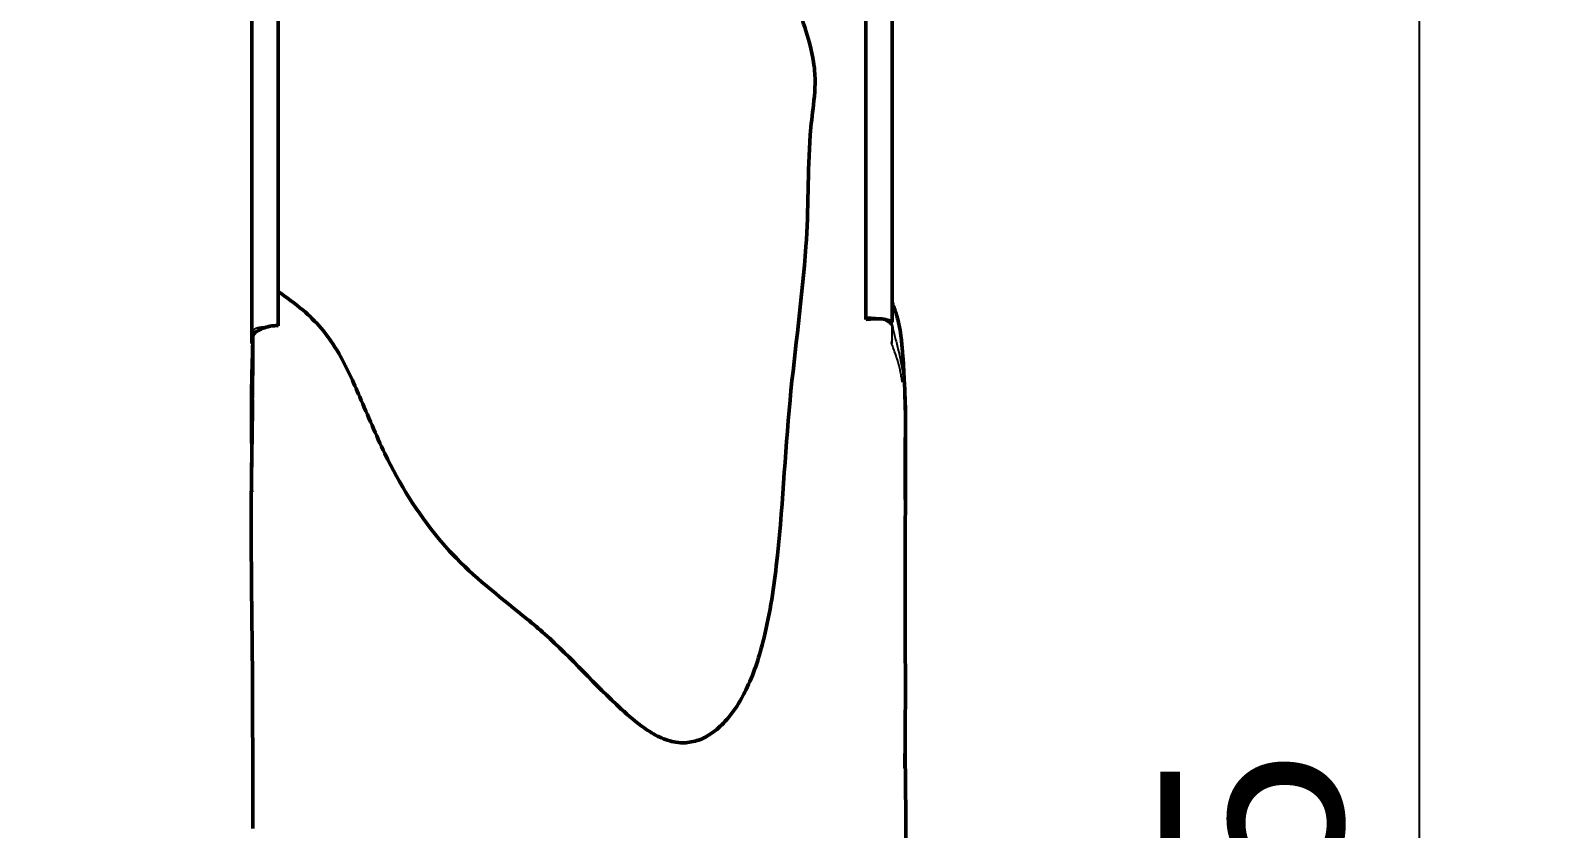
# Model space of a CAD drawing. Header units: millimetres. Extents: x 0 to 420, y 0 to 297.
# Drawn here: x 143.15 to 172.33, y 97.19 to 112.46 of the extents above; entities that cross this region are included whole.
import ezdxf

# ---------------------------------------------------------------- set-up
doc = ezdxf.new("R2010")
doc.units = ezdxf.units.MM
doc.header["$LTSCALE"] = 0.75
doc.linetypes.add('HIDDEN2', pattern=[4.7625, 3.175, -1.5875])
for name, color, linetype, lineweight in [('FD_Dimensions', 7, 'Continuous', 25), ('Hidden', 7, 'HIDDEN2', 25), ('Visible', 7, 'Continuous', 50)]:
    doc.layers.add(name, color=color, linetype=linetype, lineweight=lineweight)
doc.styles.get("Standard").update_dxf_attribs({"font": 'arial.ttf'})
doc.dimstyles.new('Dim-ISO-25', dxfattribs={"dimtxt": 3.5, "dimasz": 3.5, "dimexe": 2.1, "dimexo": 2.1, "dimgap": 1.4, "dimtad": 1, "dimzin": 12, "dimdsep": 46, "dimtxsty": 'Standard', "dimcen": 0, "dimazin": 3, "dimtp": 0.1, "dimtm": 0.1, "dimtfac": 0.714286, "dimtmove": 0, "dimatfit": 3, "dimfxl": 1, "dimtzin": 12, "dimarcsym": 0})

# ---------------------------------------------------------------- blocks, each defined once
blk = doc.blocks.new('*D55')
at = {"layer": 'Defpoints', "color": 0, "transparency": 16777216}
for p in [(153.220741, 172.71875), (191.105555, 172.71875), (153.220741, 65.21875)]:
    blk.add_point(p, dxfattribs=at)
at = {"layer": 'FD_Dimensions', "color": 0, "lineweight": -2, "transparency": 16777216}
for p, q in [((155.320741, 172.71875), (193.205555, 172.71875)), ((191.105555, 68.71875), (191.105555, 169.21875)), ((155.320741, 65.21875), (193.205555, 65.21875))]:
    blk.add_line(p, q, dxfattribs=at)
at = {"layer": 'FD_Dimensions', "color": 0, "transparency": 16777216}
for points in [[(190.522222, 169.21875), (191.688889, 169.21875), (191.105555, 172.71875)], [(190.522222, 68.71875), (191.688889, 68.71875), (191.105555, 65.21875)]]:
    blk.add_solid(points, dxfattribs=at)
at = {"layer": 'FD_Dimensions', "color": 0, "transparency": 16777216, "insert": (187.917356, 118.96875), "char_height": 3.5, "attachment_point": 5, "rotation": 90}
blk.add_mtext('430', dxfattribs=at)
blk = doc.blocks.new('*D57')
at = {"layer": 'Defpoints', "color": 0, "transparency": 16777216}
for p in [(122.495179, 171.46875), (150.385804, 171.46875), (152.550868, 65.21875)]:
    blk.add_point(p, dxfattribs=at)
at = {"layer": 'FD_Dimensions', "color": 0, "lineweight": -2, "transparency": 16777216}
for p, q in [((148.285804, 171.46875), (120.395179, 171.46875)), ((122.495179, 68.71875), (122.495179, 167.96875)), ((150.450868, 65.21875), (120.395179, 65.21875))]:
    blk.add_line(p, q, dxfattribs=at)
at = {"layer": 'FD_Dimensions', "color": 0, "transparency": 16777216}
for points in [[(121.911846, 167.96875), (123.078513, 167.96875), (122.495179, 171.46875)], [(121.911846, 68.71875), (123.078513, 68.71875), (122.495179, 65.21875)]]:
    blk.add_solid(points, dxfattribs=at)
at = {"layer": 'FD_Dimensions', "color": 0, "transparency": 16777216, "insert": (119.308174, 118.34375), "char_height": 3.5, "attachment_point": 5, "rotation": 90}
blk.add_mtext('425', dxfattribs=at)
blk = doc.blocks.new('*D58')
at = {"layer": 'Defpoints', "color": 0, "transparency": 16777216}
for p in [(155.385804, 162.71875), (180.815492, 162.71875), (153.220741, 65.21875)]:
    blk.add_point(p, dxfattribs=at)
at = {"layer": 'FD_Dimensions', "color": 0, "lineweight": -2, "transparency": 16777216}
for p, q in [((157.485804, 162.71875), (182.915492, 162.71875)), ((180.815492, 68.71875), (180.815492, 159.21875)), ((155.320741, 65.21875), (182.915492, 65.21875))]:
    blk.add_line(p, q, dxfattribs=at)
at = {"layer": 'FD_Dimensions', "color": 0, "transparency": 16777216}
for points in [[(180.232159, 159.21875), (181.398825, 159.21875), (180.815492, 162.71875)], [(180.232159, 68.71875), (181.398825, 68.71875), (180.815492, 65.21875)]]:
    blk.add_solid(points, dxfattribs=at)
at = {"layer": 'FD_Dimensions', "color": 0, "transparency": 16777216, "insert": (177.627293, 113.96875), "char_height": 3.5, "attachment_point": 5, "rotation": 90}
blk.add_mtext('390', dxfattribs=at)
blk = doc.blocks.new('*D60')
at = {"layer": 'Defpoints', "color": 0, "transparency": 16777216}
for p in [(159.885804, 123.96875), (169.729554, 123.96875), (153.220741, 65.21875)]:
    blk.add_point(p, dxfattribs=at)
at = {"layer": 'FD_Dimensions', "color": 0, "lineweight": -2, "transparency": 16777216}
for p, q in [((161.985804, 123.96875), (171.829554, 123.96875)), ((169.729554, 68.71875), (169.729554, 120.46875)), ((155.320741, 65.21875), (171.829554, 65.21875))]:
    blk.add_line(p, q, dxfattribs=at)
at = {"layer": 'FD_Dimensions', "color": 0, "transparency": 16777216}
for points in [[(169.146221, 120.46875), (170.312888, 120.46875), (169.729554, 123.96875)], [(169.146221, 68.71875), (170.312888, 68.71875), (169.729554, 65.21875)]]:
    blk.add_solid(points, dxfattribs=at)
at = {"layer": 'FD_Dimensions', "color": 0, "transparency": 16777216, "insert": (166.541355, 94.59375), "char_height": 3.5, "attachment_point": 5, "rotation": 90}
blk.add_mtext('235', dxfattribs=at)
blk = doc.blocks.new('*D62')
at = {"layer": 'Defpoints', "color": 0, "transparency": 16777216}
for p in [(137.435933, 113.96875), (148.920308, 113.96875), (152.550868, 65.21875)]:
    blk.add_point(p, dxfattribs=at)
at = {"layer": 'FD_Dimensions', "color": 0, "lineweight": -2, "transparency": 16777216}
for p, q in [((146.820308, 113.96875), (135.335933, 113.96875)), ((137.435933, 68.71875), (137.435933, 110.46875)), ((150.450868, 65.21875), (135.335933, 65.21875))]:
    blk.add_line(p, q, dxfattribs=at)
at = {"layer": 'FD_Dimensions', "color": 0, "transparency": 16777216}
for points in [[(136.852599, 110.46875), (138.019266, 110.46875), (137.435933, 113.96875)], [(136.852599, 68.71875), (138.019266, 68.71875), (137.435933, 65.21875)]]:
    blk.add_solid(points, dxfattribs=at)
at = {"layer": 'FD_Dimensions', "color": 0, "transparency": 16777216, "insert": (134.248927, 89.59375), "char_height": 3.5, "attachment_point": 5, "rotation": 90}
blk.add_mtext('195', dxfattribs=at)

msp = doc.modelspace()

# ---------------------------------------------------------------- linework, layer by layer
at = {"layer": 'Hidden', "extrusion": (-1e-16, -1, 0)}
msp.add_line((147.4148, 106.4688), (147.3989, 106.4688), dxfattribs=at)
at = {"layer": 'Hidden'}
for points, knots in [([(147.7407, 106.8006), (147.7555, 106.802), (147.7684, 106.8034), (147.7923, 106.8062), (147.803, 106.8074), (147.8196, 106.8085), (147.8261, 106.8088), (147.84, 106.8086), (147.8474, 106.8082), (147.8644, 106.8064), (147.8741, 106.8049), (147.8858, 106.8028)], [-0.097625204, -0.097625204, -0.097625204, -0.097625204, -0.074985621, -0.074985621, -0.050203586, -0.050203586, -0.034725472, -0.034725472, -0.017943115, -0.017943115, 0, 0, 0, 0]), ([(159.1358, 106.9709), (159.1602, 106.9722), (159.1849, 106.9727), (159.2337, 106.9721), (159.2574, 106.9711), (159.3204, 106.966), (159.3568, 106.9605), (159.4357, 106.943), (159.4718, 106.9299), (159.5617, 106.8864), (159.6076, 106.8441), (159.6358, 106.7896)], [-0.63726743, -0.63726743, -0.63726743, -0.63726743, -0.58034917, -0.58034917, -0.52502622, -0.52502622, -0.42945736, -0.42945736, -0.2926512, -0.2926512, 0, 0, 0, 0]), ([(159.6358, 106.469), (159.6358, 106.5263), (159.6358, 106.6673), (159.6358, 106.8263), (159.6358, 106.8527), (159.6358, 106.879)], [-0.72722824, -0.72722824, -0.72722824, -0.72722824, -0.62747654, -0.62747654, -0.60812124, -0.60812124, -0.60812124, -0.60812124]), ([(159.6358, 106.8359), (159.6621, 106.6968), (159.7002, 106.5611), (159.78, 106.24), (159.8182, 106.0632), (159.8438, 105.8753)], [0, 0, 0, 0, 0.23927482, 0.23927482, 0.48679008, 0.48679008, 0.48679008, 0.48679008]), ([(147.3916, 106.149), (147.3926, 106.1805), (147.3937, 106.2126), (147.3985, 106.3464), (147.403, 106.4504), (147.4099, 106.5991), (147.4121, 106.6443), (147.4142, 106.6894)], [2.81114981, 2.81114981, 2.81114981, 2.81114981, 2.85061545, 2.85061545, 2.975178, 2.975178, 3.02944154, 3.02944154, 3.02944154, 3.02944154]), ([(147.4039, 106.6003), (147.4017, 106.5549), (147.4183, 106.5005), (147.4156, 106.4576), (147.4112, 106.4704), (147.4127, 106.554), (147.4119, 106.6095), (147.4148, 106.7096), (147.4187, 106.7294), (147.4394, 106.7526), (147.4492, 106.7594), (147.4725, 106.7692), (147.4878, 106.7742), (147.5412, 106.7842), (147.5734, 106.7878), (147.6542, 106.7947), (147.7032, 106.7972), (147.7407, 106.8006)], [-1.1794929, -1.1794929, -1.1794929, -1.1794929, -0.8240896, -0.8240896, -0.4926737, -0.4926737, -0.2432837, -0.2432837, -0.1591095, -0.1591095, -0.1150031, -0.1150031, -0.082418, -0.082418, -0.0483336, -0.0483336, 0, 0, 0, 0]), ([(159.6358, 106.5473), (159.6316, 106.5352), (159.628, 106.5247), (159.6231, 106.507), (159.6215, 106.4997), (159.6203, 106.4905), (159.6202, 106.4877), (159.6204, 106.4832), (159.6206, 106.4813), (159.6217, 106.4776), (159.6225, 106.4759), (159.6262, 106.4714), (159.6301, 106.4696), (159.6358, 106.469)], [-0.53100019, -0.53100019, -0.53100019, -0.53100019, -0.40206659, -0.40206659, -0.285472, -0.285472, -0.22713989, -0.22713989, -0.17912909, -0.17912909, -0.12096526, -0.12096526, 0, 0, 0, 0]), ([(147.4171, 106.4845), (147.4168, 106.4202), (147.4164, 106.3549), (147.4151, 106.1513), (147.4139, 106.0126), (147.4097, 105.6637), (147.406, 105.4448), (147.4008, 105.1636), (147.3992, 105.0826), (147.3971, 104.9603), (147.3963, 104.9127), (147.3947, 104.7989), (147.3941, 104.7372), (147.3933, 104.5925), (147.3932, 104.5056), (147.3942, 104.2908), (147.3953, 104.161), (147.398, 103.9168), (147.3994, 103.8016), (147.402, 103.6103), (147.4031, 103.533), (147.4046, 103.4293), (147.4051, 103.4012), (147.4058, 103.354), (147.4061, 103.3342), (147.4065, 103.3092), (147.4066, 103.3023), (147.4068, 103.2903), (147.4069, 103.2849), (147.407, 103.2785), (147.4071, 103.2765), (147.4071, 103.2739), (147.4071, 103.2733), (147.4071, 103.2733), (147.4071, 103.2734), (147.4071, 103.2743), (147.4071, 103.276), (147.407, 103.2811), (147.4069, 103.2849), (147.4067, 103.2955), (147.4066, 103.3031), (147.4061, 103.3248), (147.4058, 103.3401), (147.4049, 103.3873), (147.4041, 103.421), (147.4016, 103.5365), (147.3997, 103.6216), (147.3928, 103.9293), (147.3877, 104.1564), (147.3836, 104.3833)], [0, 0, 0, 0, 0.0777995, 0.0777995, 0.2443824, 0.2443824, 0.4964734, 0.4964734, 0.6078136, 0.6078136, 0.7004362, 0.7004362, 0.8492954, 0.8492954, 1.0096315, 1.0096315, 1.1738766, 1.1738766, 1.3144941, 1.3144941, 1.4097399, 1.4097399, 1.4454794, 1.4454794, 1.4720443, 1.4720443, 1.4826571, 1.4826571, 1.4929066, 1.4929066, 1.4989567, 1.4989567, 1.5050199, 1.5050199, 1.5075975, 1.5075975, 1.5151934, 1.5151934, 1.5243696, 1.5243696, 1.5379074, 1.5379074, 1.5611172, 1.5611172, 1.6074576, 1.6074576, 1.7175782, 1.7175782, 2.0040725, 2.0040725, 2.0040725, 2.0040725]), ([(159.8296, 105.7276), (159.8126, 105.8569), (159.7861, 105.9862), (159.7145, 106.238), (159.6687, 106.3594), (159.6217, 106.4779)], [0, 0, 0, 0, 0.15668319, 0.15668319, 0.32308837, 0.32308837, 0.32308837, 0.32308837]), ([(159.8928, 104.6849), (159.8905, 104.449), (159.8854, 104.2144), (159.8801, 103.8997), (159.8787, 103.8083), (159.8772, 103.6805), (159.8767, 103.6395), (159.8762, 103.5817), (159.8761, 103.5626), (159.8758, 103.5258), (159.8758, 103.5081), (159.8757, 103.4916), (159.8757, 103.4877), (159.8757, 103.4865), (159.8757, 103.4864), (159.8757, 103.4864), (159.8757, 103.4867), (159.8757, 103.4889), (159.8757, 103.4926), (159.8757, 103.5031), (159.8757, 103.5098), (159.8757, 103.5268), (159.8757, 103.5378), (159.8757, 103.5668), (159.8757, 103.5857), (159.8756, 103.6393), (159.8756, 103.6749), (159.8753, 103.8176), (159.875, 103.9282), (159.8739, 104.3031), (159.874, 104.5715), (159.8693, 105.1349), (159.8684, 105.4327), (159.8296, 105.7276)], [0.4865748, 0.4865748, 0.4865748, 0.4865748, 0.7733269, 0.7733269, 0.8936581, 0.8936581, 0.9530211, 0.9530211, 0.9844401, 0.9844401, 1.0197509, 1.0197509, 1.0370023, 1.0370023, 1.0402659, 1.0402659, 1.0459351, 1.0459351, 1.06002, 1.06002, 1.0735633, 1.0735633, 1.0906203, 1.0906203, 1.116379, 1.116379, 1.1616259, 1.1616259, 1.2974818, 1.2974818, 1.6203377, 1.6203377, 1.9776123, 1.9776123, 1.9776123, 1.9776123]), ([(159.8827, 98.8715), (159.8836, 99.1294), (159.8834, 99.3944), (159.8832, 99.9353), (159.883, 100.198), (159.8827, 100.7352), (159.8824, 101.016), (159.8823, 101.4015), (159.8823, 101.5066), (159.8824, 101.689), (159.8825, 101.7704), (159.8826, 101.8503), (159.8826, 101.8586), (159.8826, 101.8742), (159.8826, 101.8815), (159.8826, 101.8902), (159.8826, 101.8927), (159.8826, 101.8963), (159.8826, 101.8976), (159.8826, 101.8981), (159.8826, 101.8981), (159.8826, 101.8981)], [0, 0, 0, 0, 0.3395724, 0.3395724, 0.65219, 0.65219, 0.9953777, 0.9953777, 1.1240874, 1.1240874, 1.2207771, 1.2207771, 1.232369, 1.232369, 1.2440315, 1.2440315, 1.2498519, 1.2498519, 1.2556979, 1.2556979, 1.257231, 1.257231, 1.257231, 1.257231]), ([(159.8852, 101.1093), (159.8849, 100.9019), (159.8845, 100.6946), (159.8839, 100.3087), (159.8837, 100.1294), (159.8836, 99.6117), (159.884, 99.2664), (159.8853, 98.9311)], [2.28910088, 2.28910088, 2.28910088, 2.28910088, 2.53778466, 2.53778466, 2.75602015, 2.75602015, 3.16397607, 3.16397607, 3.16397607, 3.16397607]), ([(159.8794, 98.3422), (159.8794, 98.3422), (159.8794, 98.3423), (159.8794, 98.3434), (159.8794, 98.3458), (159.8795, 98.3558), (159.8796, 98.3659), (159.8799, 98.3976), (159.8801, 98.422), (159.8806, 98.481), (159.8808, 98.5167), (159.8817, 98.6505), (159.8822, 98.7468), (159.8826, 98.8521), (159.8826, 98.8618), (159.8827, 98.8715)], [0.24444135, 0.24444135, 0.24444135, 0.24444135, 0.24662221, 0.24662221, 0.25513342, 0.25513342, 0.27218312, 0.27218312, 0.30589779, 0.30589779, 0.35225852, 0.35225852, 0.47801524, 0.47801524, 0.49084433, 0.49084433, 0.49084433, 0.49084433])]:
    msp.add_open_spline(points, degree=3, knots=knots, dxfattribs=at)
for points in [[(147.8858, 106.8028), (147.8858, 106.8059), (147.8858, 106.809), (147.8858, 106.8122)], [(159.8438, 105.8753), (159.8612, 105.7468), (159.8733, 105.6089), (159.8809, 105.4699)]]:
    msp.add_open_spline(points, degree=3, dxfattribs=at)
at = {"layer": 'Visible', "extrusion": (-1e-16, -1, 0)}
for p, q in [((147.3858, 120.8552), (147.3858, 106.4688)), ((147.8858, 106.8122), (147.8858, 119.1435)), ((159.1358, 106.9311), (159.1358, 118.7729)), ((159.6358, 106.879), (159.6358, 119.0015)), ((147.3989, 106.4688), (147.3858, 106.4688))]:
    msp.add_line(p, q, dxfattribs=at)
at = {"layer": 'Visible', "extrusion": (1.703e-12, 8.635e-13, -1)}
msp.add_open_spline([(158.1454, 111.7677), (158.118, 112.0017), (158.0587, 112.2328), (157.9301, 112.6369), (157.8644, 112.8133), (157.7019, 113.169), (157.599, 113.3484), (157.3445, 113.678), (157.189, 113.8257), (157.0294, 113.9688)], degree=3, knots=[0, 0, 0, 0, 0.2859147, 0.2859147, 0.5108517, 0.5108517, 0.7551128, 0.7551128, 1.0171974, 1.0171974, 1.0171974, 1.0171974], dxfattribs=at)
at = {"layer": 'Visible'}
for points, knots in [([(158.0691, 110.4663), (158.0827, 110.6573), (158.1082, 110.8507), (158.156, 111.2581), (158.172, 111.4779), (158.1503, 111.7232), (158.148, 111.7454), (158.1454, 111.7677)], [0, 0, 0, 0, 0.23017487, 0.23017487, 0.50230821, 0.50230821, 0.52949295, 0.52949295, 0.52949295, 0.52949295]), ([(156.8382, 99.8365), (156.9817, 100.1281), (157.083, 100.44), (157.2862, 101.2323), (157.3623, 101.723), (157.5415, 103.2672), (157.5809, 104.3304), (157.7763, 106.3653), (157.9162, 107.3571), (157.9872, 108.3274)], [0, 0, 0, 0, 0.3901126, 0.3901126, 0.9828175, 0.9828175, 2.2556784, 2.2556784, 3.4391173, 3.4391173, 3.4391173, 3.4391173]), ([(147.8858, 107.4684), (148.0422, 107.3581), (148.2105, 107.2375), (148.4857, 107.0021), (148.6007, 106.8887), (148.8372, 106.6139), (148.9512, 106.4477), (149.1977, 106.016), (149.3241, 105.7341), (149.6046, 105.0886), (149.757, 104.7193), (150.2089, 103.7837), (150.5492, 103.2288), (151.0678, 102.6041), (151.18, 102.4789), (151.2973, 102.3587)], [0, 0, 0, 0, 0.2407582, 0.2407582, 0.4358205, 0.4358205, 0.6916897, 0.6916897, 1.0659246, 1.0659246, 1.5411868, 1.5411868, 2.3154302, 2.3154302, 2.516971, 2.516971, 2.516971, 2.516971]), ([(159.6358, 107.2543), (159.6566, 107.2037), (159.6771, 107.1517), (159.7075, 107.0632), (159.7184, 107.0285), (159.7367, 106.9646), (159.7444, 106.9346), (159.7614, 106.8631), (159.7697, 106.8224), (159.7907, 106.708), (159.8003, 106.6393), (159.8199, 106.4794), (159.8285, 106.3884), (159.8359, 106.2974)], [0, 0, 0, 0, 0.0706351, 0.0706351, 0.11308147, 0.11308147, 0.15241392, 0.15241392, 0.21049643, 0.21049643, 0.32206389, 0.32206389, 0.47943624, 0.47943624, 0.47943624, 0.47943624]), ([(147.8858, 106.8122), (147.8715, 106.8127), (147.8571, 106.8127), (147.8288, 106.8121), (147.8152, 106.8114), (147.774, 106.8082), (147.7491, 106.8045), (147.6779, 106.7904), (147.6374, 106.7764), (147.5996, 106.7619)], [-0.17470642, -0.17470642, -0.17470642, -0.17470642, -0.15415163, -0.15415163, -0.13416468, -0.13416468, -0.0922173, -0.0922173, 0, 0, 0, 0]), ([(159.4169, 106.943), (159.3958, 106.9445), (159.3722, 106.9448), (159.3265, 106.9444), (159.3017, 106.9436), (159.2399, 106.9406), (159.194, 106.9375), (159.1358, 106.9311)], [-0.16449586, -0.16449586, -0.16449586, -0.16449586, -0.12207284, -0.12207284, -0.07544753, -0.07544753, 0, 0, 0, 0]), ([(159.6358, 106.879), (159.6171, 106.8905), (159.5968, 106.9004), (159.5519, 106.9176), (159.5292, 106.9236), (159.4957, 106.9317), (159.4723, 106.9366), (159.4465, 106.94)], [-0.089260254, -0.089260254, -0.089260254, -0.089260254, -0.06304093, -0.06304093, -0.03432991, -0.03432991, 0, 0, 0, 0]), ([(147.3946, 100.1104), (147.3889, 101.1357), (147.3679, 102.1367), (147.3708, 103.4458), (147.3737, 103.743), (147.3796, 104.148), (147.3815, 104.259), (147.3845, 104.436), (147.3858, 104.5047), (147.3887, 104.6651), (147.39, 104.7438), (147.3922, 104.9061), (147.3929, 104.9917), (147.3937, 105.2239), (147.3928, 105.3806), (147.3911, 105.6421), (147.3904, 105.739), (147.3899, 106.0055), (147.391, 106.1827), (147.3976, 106.4367), (147.4005, 106.5196), (147.4039, 106.6004)], [0, 0, 0, 0, 1.2339098, 1.2339098, 1.5935525, 1.5935525, 1.7292336, 1.7292336, 1.8173973, 1.8173973, 1.95284, 1.95284, 2.0992387, 2.0992387, 2.3207483, 2.3207483, 2.442225, 2.442225, 2.6485545, 2.6485545, 2.749909, 2.749909, 2.749909, 2.749909]), ([(147.5996, 106.7619), (147.5477, 106.7422), (147.5034, 106.7224), (147.424, 106.6696), (147.4108, 106.6424), (147.4049, 106.6133), (147.4042, 106.6069), (147.4039, 106.6003)], [-1.56712335, -1.56712335, -1.56712335, -1.56712335, -1.42620168, -1.42620168, -1.23081865, -1.23081865, -1.17949294, -1.17949294, -1.17949294, -1.17949294]), ([(159.8359, 106.2974), (159.85, 106.1235), (159.8602, 105.9453), (159.8754, 105.6269), (159.8812, 105.4839), (159.8908, 105.1019), (159.8927, 104.8512), (159.8931, 104.3738), (159.8923, 104.1389), (159.8901, 103.5521), (159.8883, 103.1865), (159.8866, 102.7109), (159.8863, 102.576), (159.8859, 102.2696), (159.886, 102.0798), (159.8859, 101.7096), (159.8858, 101.5302), (159.8855, 101.2712), (159.8853, 101.1902), (159.8852, 101.1093)], [0, 0, 0, 0, 0.3008057, 0.3008057, 0.5272969, 0.5272969, 0.8254644, 0.8254644, 1.1087711, 1.1087711, 1.535163, 1.535163, 1.7360621, 1.7360621, 1.9781478, 1.9781478, 2.1920017, 2.1920017, 2.2891009, 2.2891009, 2.2891009, 2.2891009]), ([(147.3836, 104.3833), (147.383, 104.4177), (147.3824, 104.4522), (147.3756, 104.8648), (147.3735, 105.2577), (147.3801, 105.6831), (147.3818, 105.7644), (147.3837, 105.8488), (147.3841, 105.8657), (147.3849, 105.8977), (147.3852, 105.9111), (147.386, 105.9465), (147.3865, 105.9647), (147.3876, 106.0117), (147.3884, 106.0418), (147.39, 106.0976), (147.3908, 106.1231), (147.3916, 106.149)], [2.00407245, 2.00407245, 2.00407245, 2.00407245, 2.04752901, 2.04752901, 2.52535134, 2.52535134, 2.64564896, 2.64564896, 2.67821089, 2.67821089, 2.71159493, 2.71159493, 2.73878292, 2.73878292, 2.77875192, 2.77875192, 2.81114981, 2.81114981, 2.81114981, 2.81114981]), ([(159.8809, 105.4699), (159.882, 105.4494), (159.8831, 105.4289), (159.8931, 105.2105), (159.8946, 105.0106), (159.8935, 104.7699), (159.8932, 104.7274), (159.8928, 104.6849)], [0.1692403, 0.1692403, 0.1692403, 0.1692403, 0.19418788, 0.19418788, 0.43499151, 0.43499151, 0.48657479, 0.48657479, 0.48657479, 0.48657479]), ([(159.8826, 101.8981), (159.8826, 101.8981), (159.8826, 101.8977), (159.8826, 101.8948), (159.8826, 101.89), (159.8826, 101.8729), (159.8826, 101.8576), (159.8827, 101.7783), (159.8828, 101.7023), (159.8834, 101.48), (159.8841, 101.3263), (159.8863, 100.8802), (159.8879, 100.5841), (159.8899, 99.8271), (159.889, 99.3631), (159.8851, 98.9043)], [1.257231, 1.257231, 1.257231, 1.257231, 1.261546, 1.261546, 1.2733925, 1.2733925, 1.2969205, 1.2969205, 1.3912023, 1.3912023, 1.5771326, 1.5771326, 1.9318111, 1.9318111, 2.4858298, 2.4858298, 2.4858298, 2.4858298]), ([(154.4533, 99.4706), (154.5915, 99.344), (154.7345, 99.2214), (154.9829, 99.0471), (155.0825, 98.9859), (155.2861, 98.8907), (155.3913, 98.855), (155.5605, 98.8289), (155.6234, 98.8256), (155.7815, 98.8347), (155.8774, 98.8572), (156.0529, 98.9268), (156.1347, 98.9739), (156.3054, 99.0983), (156.3921, 99.1815), (156.5813, 99.3982), (156.6773, 99.5402), (156.7875, 99.7367), (156.8135, 99.7863), (156.8382, 99.8365)], [0, 0, 0, 0, 0.225117, 0.225117, 0.3642775, 0.3642775, 0.4949428, 0.4949428, 0.569696, 0.569696, 0.6849672, 0.6849672, 0.7977136, 0.7977136, 0.9415116, 0.9415116, 1.1447109, 1.1447109, 1.2118499, 1.2118499, 1.2118499, 1.2118499]), ([(159.8851, 98.9043), (159.8839, 98.7657), (159.8824, 98.6258), (159.8807, 98.4629), (159.8804, 98.4335), (159.8799, 98.3935), (159.8798, 98.3812), (159.8796, 98.3649), (159.8796, 98.3598), (159.8795, 98.351), (159.8794, 98.3472), (159.8794, 98.3437), (159.8794, 98.3429), (159.8794, 98.3423), (159.8794, 98.3422), (159.8794, 98.3422)], [0, 0, 0, 0, 0.16735809, 0.16735809, 0.20443102, 0.20443102, 0.22138272, 0.22138272, 0.22976779, 0.22976779, 0.23822029, 0.23822029, 0.24241998, 0.24241998, 0.24444135, 0.24444135, 0.24444135, 0.24444135])]:
    msp.add_open_spline(points, degree=3, knots=knots, dxfattribs=at)
for points in [[(157.9872, 108.3274), (158.0388, 109.032), (158.0185, 109.753), (158.0691, 110.4663)], [(159.4465, 106.94), (159.4369, 106.9412), (159.4271, 106.9422), (159.4169, 106.943)], [(152.9882, 100.9078), (153.499, 100.452), (153.9491, 99.9327), (154.4533, 99.4706)], [(147.4002, 97.1861), (147.4001, 98.1604), (147.4001, 99.1383), (147.3946, 100.1104)], [(159.8853, 98.9311), (159.8855, 98.8963), (159.8856, 98.8616), (159.8858, 98.827)], [(159.8858, 98.827), (159.8908, 97.7829), (159.9078, 96.6969), (159.9068, 95.6325)]]:
    msp.add_open_spline(points, degree=3, dxfattribs=at)
at = {"layer": 'Visible', "extrusion": (1.6545e-12, 1.6147e-12, -1)}
msp.add_open_spline([(151.2973, 102.3587), (151.7129, 101.9329), (152.1927, 101.5741), (152.7655, 101.1014), (152.8782, 101.006), (152.9882, 100.9078)], degree=3, knots=[0, 0, 0, 0, 0.71422562, 0.71422562, 0.89126929, 0.89126929, 0.89126929, 0.89126929], dxfattribs=at)

# ---------------------------------------------------------------- dimensions: what is measured, and where the dimension line sits
at = {"layer": 'FD_Dimensions'}
for base, p1, p2, picture, middle in [((191.1056, 172.7188), (153.2207, 65.2188), (153.2207, 172.7188), '*D55', (187.9174, 118.9688)), ((122.4952, 171.4688), (152.5509, 65.2188), (150.3858, 171.4688), '*D57', (119.3082, 118.3438)), ((180.8155, 162.7188), (153.2207, 65.2188), (155.3858, 162.7188), '*D58', (177.6273, 113.9688)), ((169.7296, 123.9688), (153.2207, 65.2188), (159.8858, 123.9688), '*D60', (166.5414, 94.5938)), ((137.4359, 113.9688), (152.5509, 65.2188), (148.9203, 113.9688), '*D62', (134.2489, 89.5938))]:
    dim = msp.add_linear_dim(base=base, p1=p1, p2=p2, angle=90, dimstyle='Dim-ISO-25', override={"dimlfac": 4}, dxfattribs=at)
    dim.commit()
    dim.dimension.update_dxf_attribs({"geometry": picture, "text_midpoint": middle})

doc.saveas('drawing.dxf')
